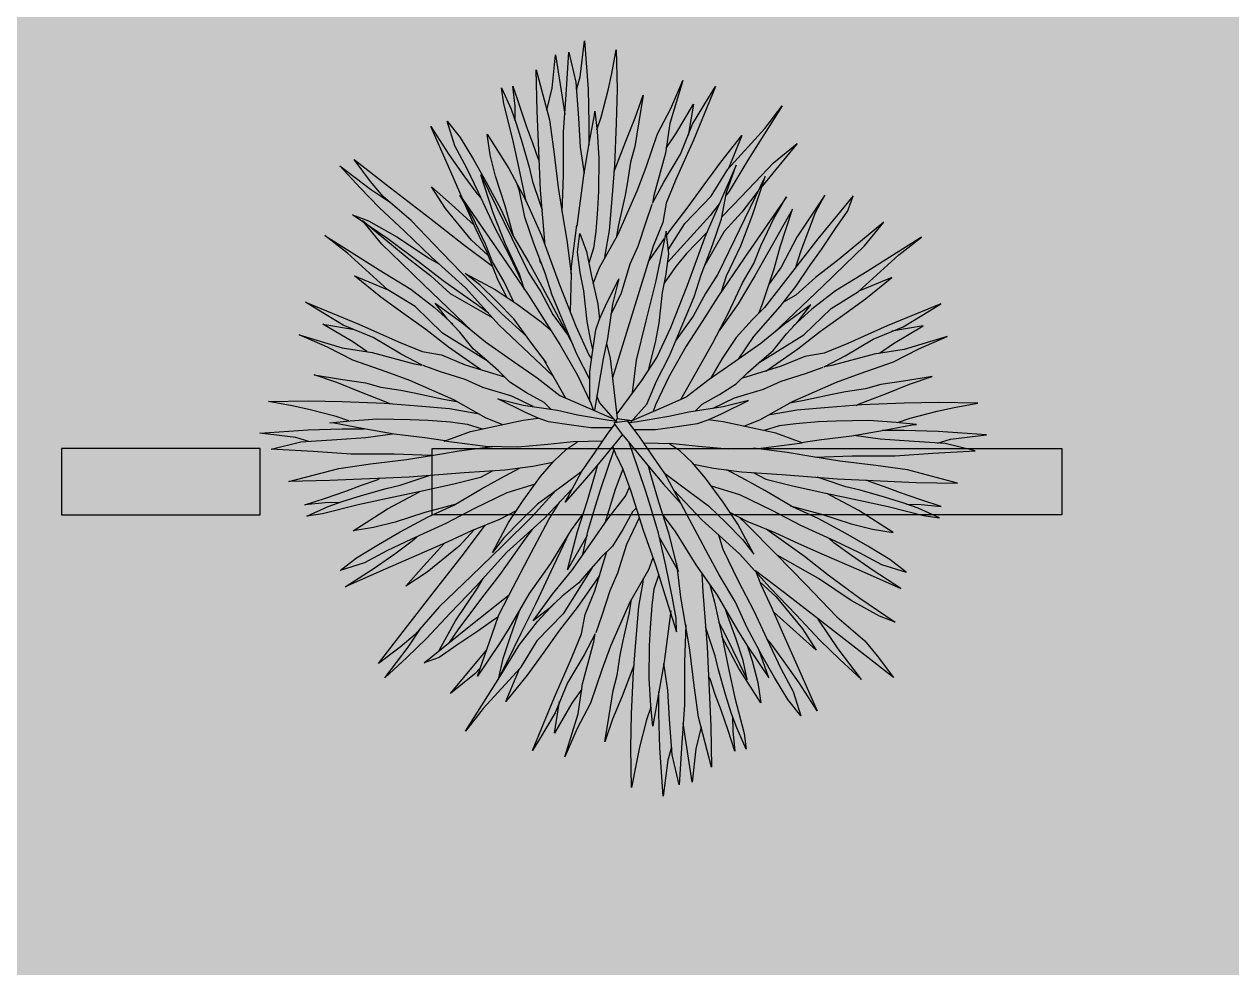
# Model space of a CAD drawing. Extents: x -165 to 197, y 154 to 653.
# Drawn here: x 101.669 to 103.287, y 483.721 to 484.986 of the extents above; entities that cross this region are included whole.
import ezdxf

# ---------------------------------------------------------------- set-up
doc = ezdxf.new("R2010")
doc.units = 0
doc.header["$MEASUREMENT"] = 0
doc.layers.get('0').update_dxf_attribs({"linetype": 'CONTINUOUS'})
for name, color, linetype in [('0_Palmeiras', 7, 'CONTINUOUS'), ('AIT-VEGETAÇÃO 25', 92, 'CONTINUOUS'), ('LINHA CORTE', 7, 'CONTINUOUS')]:
    doc.layers.add(name, color=color, linetype=linetype)

# ---------------------------------------------------------------- blocks, each defined once
blk = doc.blocks.new('D0013407')
at = {"color": 84}
for points in [[(0.0339, 0.435), (0.0287, 0.4531), (0.0226, 0.5029), (0.0177, 0.4361), (0.0165, 0.3887), (0.0165, 0.3583)], [(0.0055, 0.3798), (-0.0005, 0.3972), (-0.0103, 0.4348), (-0.0151, 0.4579), (-0.0212, 0.4907), (-0.0224, 0.4361), (-0.0212, 0.3887), (-0.0188, 0.3304), (-0.0151, 0.2842), (-0.0115, 0.2404), (-0.0054, 0.2064), (-0.0048, 0.2012)], [(0.0535, 0.2657), (0.0518, 0.317), (0.0518, 0.3765), (0.0481, 0.4288), (0.0445, 0.4871), (0.0347, 0.4458), (0.0311, 0.396), (0.0287, 0.3559), (0.0233, 0.3191)], [(0.0631, 0.0974), (0.0688, 0.125), (0.0737, 0.1639), (0.0773, 0.2198), (0.0834, 0.2963), (0.0883, 0.4057), (0.0895, 0.4628), (0.0712, 0.3935), (0.0651, 0.3498), (0.0591, 0.3), (0.053, 0.2623), (0.0469, 0.2271), (0.0411, 0.1806)], [(-0.0716, 0.2782), (-0.0869, 0.3073), (-0.11, 0.3461), (-0.127, 0.3875), (-0.1489, 0.4239), (-0.1586, 0.4397), (-0.1282, 0.3656), (-0.1039, 0.3109), (-0.0905, 0.2781), (-0.0857, 0.2514), (-0.0723, 0.2186), (-0.0554, 0.164)], [(0.0106, 0.1672), (0.0019, 0.1894), (-0.0236, 0.2344), (-0.0504, 0.2951), (-0.0626, 0.3279), (-0.0784, 0.3741), (-0.0966, 0.4093), (-0.1136, 0.4482), (-0.0954, 0.3887), (-0.0893, 0.3474), (-0.0735, 0.289), (-0.0716, 0.2782)], [(0.0747, 0.1801), (0.0838, 0.1973), (0.0933, 0.2342), (0.1034, 0.2805), (0.1129, 0.3262), (0.1218, 0.3666), (0.1343, 0.4159), (0.1373, 0.4379), (0.1242, 0.4082), (0.1171, 0.3886), (0.1087, 0.3619), (0.0992, 0.328), (0.0945, 0.3084), (0.0844, 0.2781), (0.0812, 0.2686)], [(0.1184, 0.3923), (0.1188, 0.4124), (0.1218, 0.4403), (0.1123, 0.4118), (0.1028, 0.3839), (0.0945, 0.3619), (0.0873, 0.3405), (0.0852, 0.3371)], [(-0.0182, 0.3226), (-0.0197, 0.3256), (-0.0346, 0.3643), (-0.0476, 0.3963), (-0.0583, 0.4278), (-0.0524, 0.391), (-0.047, 0.3565), (-0.0411, 0.3352), (-0.0369, 0.3078), (-0.0334, 0.2894), (-0.0244, 0.2484), (-0.0213, 0.2302)], [(-0.0765, 0.187), (-0.1161, 0.2502), (-0.1525, 0.2878), (-0.1757, 0.3255), (-0.2267, 0.3814), (-0.2511, 0.413), (-0.2036, 0.3376), (-0.1769, 0.2939), (-0.1513, 0.2611), (-0.1282, 0.2356)], [(-0.0904, 0.3546), (-0.1039, 0.3741), (-0.1282, 0.4154), (-0.1209, 0.3717)], [(0.033, 0.2462), (0.0291, 0.2746), (0.0237, 0.3167), (0.016, 0.3613), (0.0088, 0.3999), (0.0083, 0.4058), (0.0053, 0.3779), (0.0029, 0.3399), (0.0035, 0.2948), (0.0047, 0.2698), (0.0071, 0.2389), (0.01, 0.2158), (0.0167, 0.1953)], [(0.093, 0.1218), (0.1052, 0.1611), (0.1266, 0.2057), (0.1474, 0.2455), (0.1694, 0.293), (0.1854, 0.3268), (0.2021, 0.3577), (0.2128, 0.3916), (0.1949, 0.369), (0.1765, 0.3387), (0.1593, 0.3084), (0.1385, 0.2698), (0.1224, 0.2342), (0.0998, 0.1962), (0.0849, 0.1694), (0.0711, 0.1433)], [(0.1302, 0.1481), (0.142, 0.1712), (0.1575, 0.2098), (0.1729, 0.2425), (0.1872, 0.2752), (0.211, 0.3292), (0.2354, 0.3845), (0.2104, 0.3458), (0.1896, 0.3161), (0.1718, 0.2918), (0.1658, 0.2852)], [(-0.0657, 0.1973), (-0.0966, 0.2417), (-0.1209, 0.2732), (-0.1428, 0.3036), (-0.1659, 0.3352), (-0.1951, 0.3717), (-0.1765, 0.3264)], [(0.1206, 0.2312), (0.1325, 0.2746), (0.1456, 0.3156), (0.1533, 0.3453), (0.1575, 0.3738), (0.1272, 0.3262), (0.1037, 0.282)], [(0.1368, 0.1609), (0.146, 0.1709), (0.1875, 0.2119), (0.2297, 0.2529), (0.2743, 0.2957), (0.3075, 0.3344), (0.3283, 0.3516), (0.3586, 0.3742), (0.3242, 0.3302), (0.2778, 0.2702), (0.241, 0.2232), (0.211, 0.183)], [(0.1527, 0.1979), (0.1561, 0.2024), (0.1905, 0.2512), (0.2161, 0.2839), (0.2487, 0.3278), (0.282, 0.3766), (0.2737, 0.3546), (0.2517, 0.3154), (0.2214, 0.2702), (0.1889, 0.2132)], [(-0.1186, 0.2087), (-0.1829, 0.2757), (-0.2134, 0.3073), (-0.2389, 0.334), (-0.2717, 0.3607), (-0.2206, 0.2988), (-0.1951, 0.266), (-0.1708, 0.2392), (-0.1609, 0.222)], [(-0.0824, 0.1598), (-0.1136, 0.1809), (-0.155, 0.2174), (-0.1829, 0.2392), (-0.2121, 0.2587), (-0.234, 0.2745), (-0.2632, 0.2939), (-0.2875, 0.3109), (-0.3082, 0.3182), (-0.2486, 0.2696), (-0.2036, 0.2344), (-0.1538, 0.1955), (-0.1367, 0.1785), (-0.1124, 0.1566), (-0.0832, 0.1372), (-0.0553, 0.1207)], [(0.0992, 0.0702), (0.1408, 0.1094), (0.1872, 0.1611), (0.2342, 0.2033), (0.2716, 0.2395), (0.3067, 0.2722), (0.3329, 0.2995), (0.3614, 0.3298), (0.3186, 0.2977), (0.2775, 0.2697)], [(-0.2095, 0.239), (-0.2328, 0.2465), (-0.2851, 0.266), (-0.3094, 0.2793), (-0.2511, 0.2404), (-0.2097, 0.2186), (-0.1865, 0.2021)], [(-0.0142, 0.1246), (-0.0285, 0.1542), (-0.0407, 0.1943), (-0.0516, 0.2186), (-0.0626, 0.2526), (-0.0711, 0.2769)], [(0.211, 0.183), (0.2297, 0.1905), (0.2624, 0.206), (0.2951, 0.2202), (0.3491, 0.244), (0.4044, 0.2684), (0.3657, 0.2434), (0.336, 0.2226), (0.3117, 0.2048), (0.3051, 0.1988)], [(-0.0104, 0.0996), (-0.02, 0.1092), (-0.0334, 0.1335), (-0.048, 0.1566), (-0.0638, 0.1724), (-0.0808, 0.1918), (-0.0942, 0.2076), (-0.1173, 0.2259), (-0.1355, 0.2429), (-0.1574, 0.2599), (-0.1307, 0.2234), (-0.1039, 0.1906), (-0.0759, 0.1505), (-0.054, 0.1189), (-0.0297, 0.0874), (-0.0127, 0.0485), (0.0033, 0.0122)], [(0.2262, 0.1893), (0.2469, 0.2119), (0.2909, 0.2482), (0.3206, 0.2672), (0.2962, 0.2399), (0.2677, 0.2083)], [(-0.2793, 0.1365), (-0.2956, 0.1522), (-0.3272, 0.1826), (-0.3539, 0.2081), (-0.3806, 0.2409), (-0.3218, 0.1924)], [(-0.146, 0.1877), (-0.1586, 0.1931), (-0.2073, 0.2089), (-0.2377, 0.2174), (-0.29, 0.2344), (-0.1975, 0.1821), (-0.1586, 0.159), (-0.1225, 0.1334)], [(0.0335, 0.0278), (0.0347, 0.0691), (0.0384, 0.1044), (0.042, 0.1457), (0.0408, 0.1906), (0.0335, 0.2477), (0.0201, 0.2113), (0.0129, 0.1773), (0.0043, 0.1384), (0.0019, 0.1178)], [(0.1611, 0.132), (0.181, 0.1382), (0.2256, 0.1596), (0.2654, 0.1804), (0.3129, 0.2024), (0.3467, 0.2185), (0.3776, 0.2351), (0.4115, 0.2458), (0.3889, 0.228), (0.3586, 0.2095), (0.3283, 0.1923), (0.2897, 0.1715), (0.2541, 0.1554), (0.2161, 0.1328), (0.1893, 0.118), (0.118, 0.0801)], [(-0.2335, 0.0624), (-0.2701, 0.0853), (-0.3077, 0.1217), (-0.3454, 0.1449), (-0.4013, 0.1959), (-0.4329, 0.2203), (-0.3575, 0.1728), (-0.3138, 0.1461), (-0.3092, 0.1425)], [(-0.0264, 0.0798), (-0.0613, 0.0995), (-0.1039, 0.1238), (-0.1465, 0.1457), (-0.1878, 0.1651), (-0.2146, 0.1809), (-0.2389, 0.1906), (-0.2778, 0.2089), (-0.307, 0.2259), (-0.2219, 0.1675), (-0.1684, 0.1311), (-0.1343, 0.1092), (-0.1003, 0.0874), (-0.0577, 0.0631), (-0.0188, 0.0448), (-0.0096, 0.0414)], [(0.1336, 0.0551), (0.1563, 0.072), (0.2027, 0.1005), (0.2443, 0.1302), (0.293, 0.1581), (0.3139, 0.1712), (0.359, 0.2015), (0.3209, 0.1883)], [(-0.176, 0.1363), (-0.1975, 0.1432), (-0.2389, 0.1627), (-0.2827, 0.1797), (-0.335, 0.1967), (-0.2474, 0.1542), (-0.2, 0.1311), (-0.1732, 0.1141), (-0.1416, 0.0971), (-0.1092, 0.0733)], [(-0.315, 0.187), (-0.2859, 0.1643), (-0.2591, 0.14), (-0.2121, 0.1131)], [(0.3153, 0.1722), (0.3355, 0.1786), (0.3652, 0.1863), (0.3937, 0.1905), (0.3461, 0.1602), (0.3019, 0.1367)], [(0.0153, 0.0154), (0.0153, 0.0448), (0.0116, 0.0716), (0.0068, 0.1031), (0.0019, 0.1177), (-0.0066, 0.136), (-0.0249, 0.1736), (-0.0163, 0.1384), (-0.009, 0.091), (-0.003, 0.0631), (0.0043, 0.0193), (0.0061, 0.0085)], [(0.0754, 0.0573), (0.0945, 0.0827), (0.1206, 0.1183), (0.1438, 0.1421), (0.1676, 0.1653), (0.1878, 0.1807), (0.1462, 0.1587), (0.1159, 0.1385), (0.0826, 0.1142), (0.0612, 0.0958), (0.0445, 0.0785), (0.0346, 0.0631)], [(0.2301, 0.1201), (0.2541, 0.1263), (0.3004, 0.1364), (0.3461, 0.1459), (0.3865, 0.1548), (0.4358, 0.1673), (0.4578, 0.1703), (0.4281, 0.1572), (0.4085, 0.1501), (0.3818, 0.1418), (0.3479, 0.1322), (0.3283, 0.1275), (0.298, 0.1174), (0.2885, 0.1142)], [(0.2813, 0.1322), (0.2996, 0.1415), (0.3394, 0.1611), (0.3614, 0.1718), (0.3347, 0.1659), (0.3055, 0.1564), (0.2734, 0.1451), (0.265, 0.1421)], [(-0.2534, 0.0601), (-0.2616, 0.0658), (-0.2931, 0.0901), (-0.3235, 0.112), (-0.3551, 0.1351), (-0.3916, 0.1643), (-0.3463, 0.1457)], [(0.0059, 0.0099), (-0.02, 0.0327), (-0.0516, 0.046), (-0.0869, 0.0643), (-0.1258, 0.0801), (-0.1684, 0.0983), (-0.1988, 0.108), (-0.2401, 0.1238), (-0.2766, 0.136), (-0.3131, 0.1432), (-0.3508, 0.1566), (-0.2511, 0.1129), (-0.1842, 0.0886), (-0.1258, 0.0655), (-0.0857, 0.0473), (-0.0528, 0.0254), (-0.0066, -0.0089)], [(0.4122, 0.1514), (0.4323, 0.1519), (0.4602, 0.1548), (0.4317, 0.1453), (0.4038, 0.1358), (0.3818, 0.1275), (0.3604, 0.1203), (0.357, 0.1182)], [(-0.2981, 0.0408), (-0.3272, 0.0561), (-0.366, 0.0792), (-0.4074, 0.0962), (-0.4438, 0.1181), (-0.4596, 0.1278), (-0.3855, 0.0974), (-0.3308, 0.0731), (-0.298, 0.0597), (-0.2713, 0.0549), (-0.2385, 0.0415), (-0.0565, -0.0149)], [(-0.2971, 0.1331), (-0.281, 0.1205), (-0.2158, 0.0615)], [(0.2141, 0.1087), (0.2397, 0.1103), (0.3162, 0.1164), (0.4256, 0.1213), (0.4827, 0.1225), (0.4134, 0.1042), (0.3697, 0.0982), (0.3199, 0.0921), (0.2822, 0.086), (0.247, 0.0799), (0.2005, 0.0741)], [(-0.2286, 0.0878), (-0.2577, 0.1158)], [(0.4268, 0.1078), (0.4572, 0.1006), (0.5033, 0.0957), (0.4215, 0.083)], [(-0.3745, 0.0596), (-0.394, 0.0731), (-0.4353, 0.0974), (-0.3916, 0.0901)], [(-0.2286, 0.0878), (-0.2105, 0.0731), (-0.1875, 0.057)], [(0.2856, 0.0866), (0.3369, 0.0848), (0.3964, 0.0848), (0.4487, 0.0811), (0.507, 0.0775), (0.4657, 0.0678), (0.4159, 0.0641), (0.3758, 0.0617), (0.339, 0.0563)], [(-0.1871, -0.0414), (-0.2093, -0.0327), (-0.2543, -0.0072), (-0.315, 0.0196), (-0.3478, 0.0318), (-0.394, 0.0476), (-0.4292, 0.0658), (-0.4681, 0.0828), (-0.4086, 0.0646), (-0.3673, 0.0585), (-0.3089, 0.0427), (-0.2981, 0.0408)], [(0.0239, 0.0004), (0.0677, 0.0364), (0.0909, 0.056), (0.1182, 0.0803), (0.076, 0.0578), (0.0487, 0.0387), (0.0243, 0.0221), (0.003, 0.0062)], [(0.0514, -0.009), (0.0701, -0.0005), (0.1004, 0.0108), (0.1545, 0.0275), (0.2039, 0.0453), (0.2586, 0.0625), (0.2954, 0.0738), (0.2764, 0.0732), (0.2485, 0.0684), (0.2033, 0.0589), (0.1587, 0.0488), (0.123, 0.0382), (0.0998, 0.031), (0.0451, 0.0126), (0.0336, 0.0084)], [(0.164, 0.05), (0.2116, 0.0768), (0.1587, 0.0631), (0.1159, 0.0494), (0.0778, 0.0382), (0.0661, 0.035)], [(0.4549, 0.067), (0.473, 0.0617), (0.5228, 0.0556), (0.456, 0.0507), (0.4086, 0.0495), (0.3782, 0.0495)], [(-0.0671, 0.0349), (-0.1051, 0.0448), (-0.1319, 0.0497), (-0.1744, 0.0545), (-0.2, 0.0594), (-0.2279, 0.0631), (-0.2596, 0.0594), (-0.189, 0.0448), (-0.1355, 0.0315), (-0.0808, 0.0181), (-0.0357, 0.0127)], [(-0.2172, 0.0349), (-0.2493, 0.0573)], [(0.2661, 0.066), (0.2945, 0.0621), (0.3366, 0.0567), (0.3812, 0.049), (0.4198, 0.0419), (0.4257, 0.0413), (0.3978, 0.0383), (0.3598, 0.0359), (0.3147, 0.0365), (0.2897, 0.0377), (0.2588, 0.0401), (0.2357, 0.0431), (0.2152, 0.0497)], [(-0.1445, -0.0166), (-0.1741, -0.0023), (-0.2142, 0.0099), (-0.2385, 0.0208), (-0.2725, 0.0318), (-0.2968, 0.0403)], [(0.193, 0.0413), (0.2093, 0.0349), (0.2543, 0.0094), (0.315, -0.0174), (0.3478, -0.0295), (0.394, -0.0453), (0.4292, -0.0636), (0.4681, -0.0806), (0.4086, -0.0624), (0.3673, -0.0563), (0.3089, -0.0405), (0.2981, -0.0385)], [(0.3997, 0.0385), (0.4171, 0.0325), (0.4547, 0.0228), (0.4778, 0.0179), (0.5106, 0.0118), (0.456, 0.0106), (0.4086, 0.0118), (0.3503, 0.0143), (0.3041, 0.0179), (0.2603, 0.0215), (0.2263, 0.0276), (0.2211, 0.0282)], [(-0.3425, -0.0126), (-0.3455, -0.0111), (-0.3842, 0.0038), (-0.4162, 0.0168), (-0.4477, 0.0275), (-0.4109, 0.0216), (-0.3764, 0.0162), (-0.3551, 0.0103), (-0.3277, 0.0061), (-0.3093, 0.0026), (-0.2683, -0.0063), (-0.2501, -0.0095)], [(0.1241, 0.0181), (0.1291, 0.013), (0.1534, -0.0003), (0.1765, -0.0149), (0.1923, -0.0307), (0.2117, -0.0478), (0.2275, -0.0611), (0.2458, -0.0843), (0.2628, -0.1025), (0.2798, -0.1244), (0.2433, -0.0976), (0.2105, -0.0709), (0.1704, -0.0429), (0.1388, -0.021), (0.1072, 0.0033), (0.0948, 0.0087)], [(0.1375, 0.0222), (0.1741, 0.0045), (0.2142, -0.0076), (0.2385, -0.0186), (0.2725, -0.0295), (0.2968, -0.038)], [(0.003, 0.0125), (0.0004, -0.0087)], [(0.0053, -0.0125), (0.0027, 0.0087)], [(0.0239, 0.0004), (0.0083, -0.0112)], [(0.3425, 0.0149), (0.3455, 0.0133), (0.3842, -0.0015), (0.4162, -0.0146), (0.4477, -0.0253), (0.4109, -0.0194), (0.3764, -0.014), (0.3551, -0.0081), (0.3277, -0.0039), (0.3093, -0.0003), (0.2683, 0.0086), (0.2501, 0.0117)], [(-0.3997, -0.0363), (-0.4171, -0.0303), (-0.4547, -0.0205), (-0.4778, -0.0157), (-0.5106, -0.0096), (-0.456, -0.0084), (-0.4086, -0.0096), (-0.3503, -0.012), (-0.3041, -0.0157), (-0.2603, -0.0193), (-0.2263, -0.0254), (-0.2211, -0.026)], [(-0.0238, -0.0461), (-0.0647, -0.0461), (-0.0915, -0.0424), (-0.123, -0.0376), (-0.1376, -0.0327), (-0.1559, -0.0242), (-0.1935, -0.0059), (-0.1583, -0.0145), (-0.1109, -0.0218), (-0.0829, -0.0278), (-0.0392, -0.0351), (-0.0112, -0.0398)], [(-0.0127, -0.0996), (-0.0223, -0.1092), (-0.0357, -0.1335), (-0.0503, -0.1566), (-0.0661, -0.1724), (-0.0831, -0.1918), (-0.0965, -0.2076), (-0.1196, -0.2259), (-0.1378, -0.2429), (-0.1597, -0.2599), (-0.133, -0.2234), (-0.1062, -0.1906), (-0.0782, -0.1505), (-0.0564, -0.1189), (-0.032, -0.0874), (-0.015, -0.0485), (0.001, -0.0122)], [(-0.1041, -0.0232), (-0.0831, -0.0181), (-0.0004, -0.0082)], [(0.0036, -0.0099), (-0.0223, -0.0327), (-0.0313, -0.0365)], [(0.013, -0.0154), (0.013, -0.0448), (0.0093, -0.0716), (0.0045, -0.1031), (-0.0004, -0.1177), (-0.0089, -0.136), (-0.0272, -0.1736), (-0.0187, -0.1384), (-0.0114, -0.091), (-0.0053, -0.0631), (0.002, -0.0193), (0.0038, -0.0085)], [(-0.0004, -0.0082), (0.0036, -0.0099)], [(0.0049, -0.0093), (0.0038, -0.0085)], [(0.0083, -0.0112), (0.0053, -0.0125)], [(0.0222, -0.0009), (0.0654, -0.0364), (0.0886, -0.056), (0.1159, -0.0803), (0.0737, -0.0578), (0.0464, -0.0387), (0.022, -0.0221), (0.0077, -0.0114)], [(0.0514, -0.009), (0.0385, -0.0142)], [(0.1898, -0.0564), (0.1564, -0.0488), (0.1207, -0.0382), (0.0975, -0.031), (0.0428, -0.0126), (0.0426, -0.0126)], [(0.0702, -0.0004), (0.0981, -0.0108), (0.1449, -0.0252)], [(-0.2561, -0.0601), (-0.2312, -0.0509), (-0.1972, -0.0436), (-0.1583, -0.0351), (-0.1377, -0.0327)], [(0.0312, -0.0278), (0.0324, -0.0691), (0.0361, -0.1044), (0.0397, -0.1457), (0.0385, -0.1906), (0.0312, -0.2477), (0.0178, -0.2113), (0.0105, -0.1773), (0.002, -0.1384), (-0.0005, -0.1178)], [(0.2981, -0.0385), (0.3272, -0.0539), (0.366, -0.077), (0.4074, -0.094), (0.4438, -0.1159), (0.4596, -0.1256), (0.3855, -0.0952), (0.3308, -0.0709), (0.298, -0.0575), (0.2713, -0.0526), (0.2385, -0.0393), (0.1839, -0.0224)], [(0.2172, -0.0327), (0.2616, -0.0636), (0.2931, -0.0879), (0.3235, -0.1098), (0.3551, -0.1329), (0.3916, -0.1621), (0.3463, -0.1435)], [(-0.4549, -0.0647), (-0.473, -0.0595), (-0.5228, -0.0534), (-0.456, -0.0485), (-0.4086, -0.0473), (-0.3782, -0.0473)], [(-0.2661, -0.0638), (-0.2945, -0.0599), (-0.3366, -0.0545), (-0.3812, -0.0468), (-0.4198, -0.0396), (-0.4257, -0.039), (-0.3978, -0.0361), (-0.3598, -0.0337), (-0.3147, -0.0343), (-0.2897, -0.0355), (-0.2588, -0.0379), (-0.2357, -0.0408), (-0.2152, -0.0475)], [(-0.0539, -0.046), (-0.0892, -0.0643), (-0.1281, -0.0801), (-0.1707, -0.0983), (-0.2011, -0.108), (-0.2424, -0.1238), (-0.2789, -0.136), (-0.3154, -0.1432), (-0.3245, -0.1465)], [(-0.1619, -0.1518), (-0.1901, -0.1651), (-0.2169, -0.1809), (-0.2412, -0.1906), (-0.2801, -0.2089), (-0.3093, -0.2259), (-0.2242, -0.1675), (-0.1707, -0.1311), (-0.1366, -0.1092), (-0.1026, -0.0874), (-0.06, -0.0631), (-0.0211, -0.0448), (-0.0119, -0.0414)], [(-0.0958, -0.0418), (-0.1074, -0.0448), (-0.1342, -0.0497), (-0.1768, -0.0545), (-0.2023, -0.0594), (-0.2303, -0.0631), (-0.2561, -0.0601)], [(-0.2534, -0.1129), (-0.1865, -0.0886), (-0.1281, -0.0655), (-0.088, -0.0473), (-0.0826, -0.0436)], [(0.1617, -0.05), (0.2093, -0.0768), (0.1564, -0.0631), (0.1135, -0.0494), (0.0755, -0.0382), (0.0637, -0.035)], [(0.2069, -0.0435), (0.2701, -0.083), (0.3077, -0.1195), (0.3454, -0.1426), (0.4013, -0.1937), (0.4329, -0.218), (0.3575, -0.1706), (0.3138, -0.1438), (0.281, -0.1183), (0.2555, -0.0952)], [(-0.2856, -0.0843), (-0.3369, -0.0826), (-0.3964, -0.0826), (-0.4487, -0.0789), (-0.507, -0.0753), (-0.4657, -0.0655), (-0.4159, -0.0619), (-0.3758, -0.0595), (-0.339, -0.0541)], [(-0.2005, -0.0719), (-0.2105, -0.0716), (-0.2676, -0.0643), (-0.2661, -0.0638)], [(0.0731, -0.0573), (0.0921, -0.0827), (0.1183, -0.1183), (0.1415, -0.1421), (0.1653, -0.1653), (0.1855, -0.1807), (0.1439, -0.1587), (0.1135, -0.1385), (0.0803, -0.1142), (0.0588, -0.0958), (0.0422, -0.0785), (0.0322, -0.0631)], [(0.1312, -0.0551), (0.154, -0.072), (0.2004, -0.1005), (0.242, -0.1302), (0.2907, -0.1581), (0.3115, -0.1712), (0.3567, -0.2015), (0.2985, -0.1813), (0.2717, -0.1718), (0.2336, -0.1522), (0.1938, -0.1314), (0.1397, -0.1029), (0.1154, -0.0877)], [(0.3745, -0.0573), (0.394, -0.0709), (0.4353, -0.0952), (0.3916, -0.0879)], [(-0.4268, -0.1055), (-0.4572, -0.0984), (-0.5033, -0.0935), (-0.4215, -0.0808)], [(-0.2397, -0.1081), (-0.3162, -0.1142), (-0.4256, -0.119), (-0.4827, -0.1203), (-0.4134, -0.102), (-0.3697, -0.0959), (-0.3199, -0.0899), (-0.2822, -0.0838), (-0.247, -0.0777), (-0.2005, -0.0719)], [(-0.1886, -0.1396), (-0.2256, -0.1574), (-0.2654, -0.1782), (-0.3129, -0.2002), (-0.3467, -0.2162), (-0.3776, -0.2329), (-0.4115, -0.2436), (-0.3889, -0.2257), (-0.3586, -0.2073), (-0.3283, -0.1901), (-0.2897, -0.1693), (-0.2541, -0.1532), (-0.2161, -0.1306), (-0.1893, -0.1157), (-0.1026, -0.0697)], [(-0.1783, -0.1363), (-0.1999, -0.1432), (-0.2412, -0.1627), (-0.285, -0.1797), (-0.3373, -0.1967), (-0.2497, -0.1542), (-0.2023, -0.1311), (-0.1755, -0.1141), (-0.1439, -0.0971), (-0.117, -0.0774)], [(-0.2005, -0.0719), (-0.1479, -0.0733)], [(-0.0287, -0.0798), (-0.0637, -0.0995), (-0.083, -0.1106)], [(0.0969, -0.0702), (0.1385, -0.1094), (0.1849, -0.1611), (0.2319, -0.2033), (0.2693, -0.2395), (0.3044, -0.2722), (0.3306, -0.2995), (0.3591, -0.3298), (0.3163, -0.2977), (0.2901, -0.2799)], [(0.1582, -0.0746), (0.2039, -0.0964), (0.2562, -0.1207), (0.2973, -0.1415), (0.3371, -0.1611), (0.3591, -0.1718), (0.3323, -0.1659), (0.3032, -0.1564), (0.2711, -0.1451), (0.2627, -0.1421)], [(-0.0588, -0.0968), (-0.1293, -0.1716), (-0.181, -0.218), (-0.2232, -0.265), (-0.2594, -0.3024), (-0.2921, -0.3375), (-0.3194, -0.3637), (-0.3497, -0.3922), (-0.3176, -0.3494), (-0.2998, -0.3232)], [(0.0608, -0.0974), (0.0665, -0.125), (0.0713, -0.1639), (0.075, -0.2198), (0.0811, -0.2963), (0.0859, -0.4057), (0.0871, -0.4628), (0.0689, -0.3935), (0.0628, -0.3498), (0.0567, -0.3), (0.0507, -0.2623), (0.0446, -0.2271), (0.0388, -0.1806)], [(0.0998, -0.0931), (0.1355, -0.1261), (0.1766, -0.1676), (0.2176, -0.2098), (0.2604, -0.2544), (0.2991, -0.2876), (0.3163, -0.3084), (0.3389, -0.3387), (0.2949, -0.3043), (0.2348, -0.2579), (0.1879, -0.2211), (0.1477, -0.1911)], [(-0.4122, -0.1492), (-0.4323, -0.1496), (-0.4602, -0.1526), (-0.4317, -0.1431), (-0.4038, -0.1336), (-0.3818, -0.1253), (-0.3604, -0.1181), (-0.357, -0.116)], [(-0.3004, -0.1342), (-0.3461, -0.1437), (-0.3865, -0.1526), (-0.4358, -0.1651), (-0.4578, -0.1681), (-0.4281, -0.155), (-0.4085, -0.1479), (-0.3818, -0.1395), (-0.3479, -0.13), (-0.3283, -0.1253), (-0.298, -0.1152), (-0.2885, -0.112)], [(-0.3019, -0.1345), (-0.2534, -0.1129)], [(-0.2146, -0.1132), (-0.2172, -0.1146), (-0.2203, -0.1153)], [(-0.0772, -0.1062), (-0.1026, -0.1253), (-0.1382, -0.1514), (-0.162, -0.1746), (-0.1852, -0.1984), (-0.2006, -0.2186), (-0.1786, -0.177), (-0.1584, -0.1467), (-0.1341, -0.1134), (-0.123, -0.1005)], [(-0.113, -0.1329), (-0.146, -0.1687), (-0.1875, -0.2097), (-0.2297, -0.2507), (-0.2743, -0.2935), (-0.3075, -0.3322), (-0.3283, -0.3494), (-0.3586, -0.372), (-0.3242, -0.328), (-0.2778, -0.268), (-0.241, -0.221), (-0.211, -0.1808)], [(-0.0165, -0.1246), (-0.0308, -0.1542), (-0.043, -0.1943), (-0.0539, -0.2186), (-0.0649, -0.2526), (-0.0734, -0.2769)], [(0.0907, -0.1218), (0.1028, -0.1611), (0.1243, -0.2057), (0.1451, -0.2455), (0.1671, -0.293), (0.1831, -0.3268), (0.1998, -0.3577), (0.2105, -0.3916), (0.1926, -0.369), (0.1742, -0.3387), (0.157, -0.3084), (0.1361, -0.2698), (0.1201, -0.2342), (0.0975, -0.1962), (0.0826, -0.1694), (0.0688, -0.1433)], [(0.1534, -0.126), (0.1671, -0.1362), (0.2158, -0.1706), (0.2485, -0.1962), (0.2925, -0.2288), (0.31, -0.2408)], [(-0.2511, -0.1514), (-0.2945, -0.1633), (-0.3355, -0.1764), (-0.3652, -0.1841), (-0.3937, -0.1883), (-0.3461, -0.158), (-0.3019, -0.1345)], [(0.1279, -0.1481), (0.1397, -0.1712), (0.1552, -0.2098), (0.1706, -0.2425), (0.1849, -0.2752), (0.2087, -0.3292), (0.2331, -0.3845), (0.2081, -0.3458), (0.1873, -0.3161), (0.1694, -0.2918), (0.1634, -0.2852)], [(-0.168, -0.161), (-0.1911, -0.1728), (-0.2297, -0.1883), (-0.2624, -0.2037), (-0.2951, -0.218), (-0.3491, -0.2418), (-0.4044, -0.2662), (-0.3657, -0.2412), (-0.336, -0.2204), (-0.3117, -0.2026), (-0.3051, -0.1966)], [(-0.0739, -0.2782), (-0.0892, -0.3073), (-0.1123, -0.3461), (-0.1293, -0.3875), (-0.1512, -0.4239), (-0.1609, -0.4397), (-0.1305, -0.3656), (-0.1062, -0.3109), (-0.0928, -0.2781), (-0.088, -0.2514), (-0.0746, -0.2186), (-0.0577, -0.164)], [(0.2743, -0.1727), (0.2786, -0.1791), (0.2944, -0.201), (0.3138, -0.2302), (0.3308, -0.2545), (0.3381, -0.2752), (0.2895, -0.2156), (0.2543, -0.1706), (0.2441, -0.1576)], [(-0.1209, -0.2087), (-0.1853, -0.2757), (-0.2157, -0.3073), (-0.2412, -0.334), (-0.274, -0.3607), (-0.223, -0.2988), (-0.1974, -0.266), (-0.1731, -0.2392), (-0.1398, -0.1811)], [(0.0083, -0.1672), (-0.0004, -0.1894), (-0.026, -0.2344), (-0.0527, -0.2951), (-0.0649, -0.3279), (-0.0807, -0.3741), (-0.0989, -0.4093), (-0.1159, -0.4482), (-0.0977, -0.3887), (-0.0916, -0.3474), (-0.0758, -0.289), (-0.0739, -0.2782)], [(0.0724, -0.1801), (0.0814, -0.1973), (0.091, -0.2342), (0.1011, -0.2805), (0.1106, -0.3262), (0.1195, -0.3666), (0.132, -0.4159), (0.135, -0.4379), (0.1219, -0.4082), (0.1147, -0.3886), (0.1064, -0.3619), (0.0969, -0.328), (0.0921, -0.3084), (0.082, -0.2781), (0.0789, -0.2686)], [(-0.2262, -0.1871), (-0.2469, -0.2097), (-0.2909, -0.246), (-0.3206, -0.265), (-0.2962, -0.2376), (-0.2677, -0.2061)], [(-0.1459, -0.1865), (-0.1561, -0.2002), (-0.1905, -0.2489), (-0.2161, -0.2816), (-0.2487, -0.3256), (-0.282, -0.3744), (-0.2737, -0.3524), (-0.2517, -0.3131), (-0.2214, -0.268), (-0.2136, -0.2543)], [(-0.0789, -0.187), (-0.1184, -0.2502), (-0.1549, -0.2878), (-0.178, -0.3255), (-0.229, -0.3814), (-0.2534, -0.413), (-0.2059, -0.3376), (-0.1792, -0.2939), (-0.1536, -0.2611), (-0.1305, -0.2356)], [(-0.068, -0.1973), (-0.0989, -0.2417), (-0.1232, -0.2732), (-0.1451, -0.3036), (-0.1682, -0.3352), (-0.1974, -0.3717), (-0.1788, -0.3264)], [(0.0306, -0.2462), (0.0267, -0.2746), (0.0214, -0.3167), (0.0137, -0.3613), (0.0065, -0.3999), (0.0059, -0.4058), (0.003, -0.3779), (0.0006, -0.3399), (0.0012, -0.2948), (0.0024, -0.2698), (0.0047, -0.2389), (0.0077, -0.2158), (0.0144, -0.1953)], [(0.3212, -0.2545), (0.3193, -0.2538), (0.28, -0.2318), (0.2348, -0.2015), (0.2212, -0.1937)], [(0.3451, -0.1975), (0.3539, -0.2059), (0.3806, -0.2387), (0.3201, -0.1888)], [(0.0032, -0.3798), (-0.0028, -0.3972), (-0.0126, -0.4348), (-0.0174, -0.4579), (-0.0235, -0.4907), (-0.0247, -0.4361), (-0.0235, -0.3887), (-0.0211, -0.3304), (-0.0174, -0.2842), (-0.0138, -0.2404), (-0.0077, -0.2064), (-0.0071, -0.2012)], [(0.154, -0.2063), (0.1766, -0.227), (0.2128, -0.271), (0.2319, -0.3007), (0.2045, -0.2763), (0.173, -0.2478)], [(-0.0205, -0.3226), (-0.022, -0.3256), (-0.0369, -0.3643), (-0.05, -0.3963), (-0.0607, -0.4278), (-0.0547, -0.391), (-0.0494, -0.3565), (-0.0434, -0.3352), (-0.0393, -0.3078), (-0.0357, -0.2894), (-0.0268, -0.2484), (-0.0236, -0.2302)], [(0.1183, -0.2312), (0.1302, -0.2746), (0.1433, -0.3156), (0.151, -0.3453), (0.1552, -0.3738), (0.1248, -0.3262), (0.1014, -0.282)], [(0.0512, -0.2657), (0.0494, -0.317), (0.0494, -0.3765), (0.0458, -0.4288), (0.0422, -0.4871), (0.0324, -0.4458), (0.0288, -0.396), (0.0263, -0.3559), (0.021, -0.3191)], [(0.1161, -0.3923), (0.1165, -0.4124), (0.1195, -0.4403), (0.11, -0.4118), (0.1005, -0.3839), (0.0921, -0.3619), (0.085, -0.3405), (0.0829, -0.3371)], [(-0.0927, -0.3546), (-0.1062, -0.3741), (-0.1305, -0.4154), (-0.1232, -0.3717)], [(0.0316, -0.435), (0.0263, -0.4531), (0.0203, -0.5029), (0.0154, -0.4361), (0.0142, -0.3887), (0.0142, -0.3583)]]:
    blk.add_lwpolyline(points, dxfattribs=at)

msp = doc.modelspace()

# ---------------------------------------------------------------- hatches: boundary and pattern name
at = {"layer": 'AIT-VEGETAÇÃO 25'}
h = msp.add_hatch(dxfattribs=at)
h.set_pattern_fill('GRASS', color=256, scale=0.1, angle=-90, style=0)
h.set_pattern_definition([(360, (96.323495, 476.92659), (0.07071068, 0.07071068), [0.01875, -0.12267136]), (315, (96.3235, 476.92659), (0.0707107, 0.0707107), [0.01875, -0.08125]), (45, (96.3235, 476.92659), (-0.0707107, 0.0707107), [0.01875, -0.08125])])
h.paths.add_polyline_path([(103.3622, 485.961), (101.4735, 485.961), (101.4735, 485.7266), (101.4735, 484.8266), (101.4735, 484.1266), (101.4735, 483.2266), (101.4735, 482.3266), (96.3235, 482.3266), (96.3235, 481.6266), (97.4053, 481.6266, -0.256039), (97.4738, 481.6266), (101.4735, 481.6266), (101.4735, 479.8266), (96.3235, 479.8266), (96.3235, 479.1266), (101.4735, 479.1266), (101.4735, 478.2266), (101.4735, 476.9266), (103.3625, 476.9266), (103.3628, 478.4757), (103.3622, 478.4757), (103.3622, 484.3205), (103.3233, 484.3205), (103.3233, 484.4092), (103.3622, 484.4092), (103.3622, 484.711), (103.3622, 484.711)])
at = {"layer": 'LINHA CORTE'}
for points in [[(101.9853, 484.4169), (101.9853, 484.3281), (101.7188, 484.3281), (101.7188, 484.4169)], [(103.0601, 484.4169), (103.0601, 484.3281), (102.2161, 484.3281), (102.2161, 484.4169)]]:
    msp.add_hatch(color=256, dxfattribs=at).paths.add_polyline_path(points)

# ---------------------------------------------------------------- linework, layer by layer
for points in [[(101.7188, 484.3281), (101.9853, 484.3281), (101.9853, 484.4169), (101.7188, 484.4169)], [(103.0597, 484.3281), (102.2157, 484.3281), (102.2157, 484.4169), (103.0597, 484.4169)]]:
    msp.add_lwpolyline(points, close=True, dxfattribs=at)

# ---------------------------------------------------------------- block references
at = {"layer": '0_Palmeiras', "xscale": 0.9683404874604092, "yscale": 0.9683404874599546, "zscale": 1.344917343694532, "rotation": 270}
msp.add_blockref('D0013407', (102.4716, 484.457, -1646.9354), dxfattribs=at)

doc.saveas('drawing.dxf')
